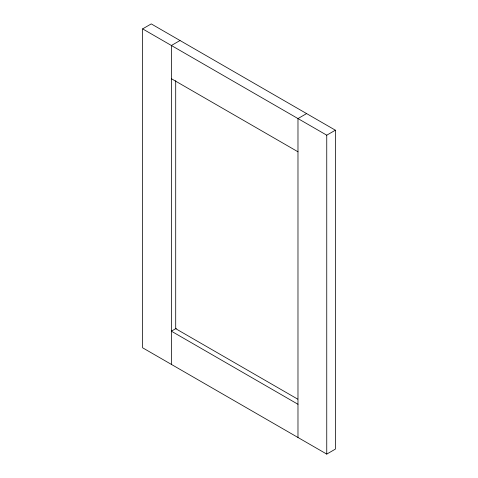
<?xml version="1.0" encoding="UTF-8"?>
<svg xmlns="http://www.w3.org/2000/svg" width="478" height="478" viewBox="0 0 478 478"><rect width="100%" height="100%" fill="white"/><g stroke="black" fill="none" stroke-linecap="round" stroke-linejoin="round"><path stroke-width="0.72" d="M142.623 28.883L151.251 23.9L335.377 130.201L335.377 449.117L326.749 454.1L142.623 347.799L142.623 28.883L326.749 135.184L335.377 130.201M180.021 40.511L171.393 45.494L171.393 364.409M306.607 113.591L297.979 118.574L297.979 437.49M176.322 328.338L171.393 331.188L297.979 404.269M171.393 78.715L297.979 151.795M297.77 399.166L175.707 328.697L175.707 80.692M326.749 135.184L326.749 454.1"/></g></svg>
